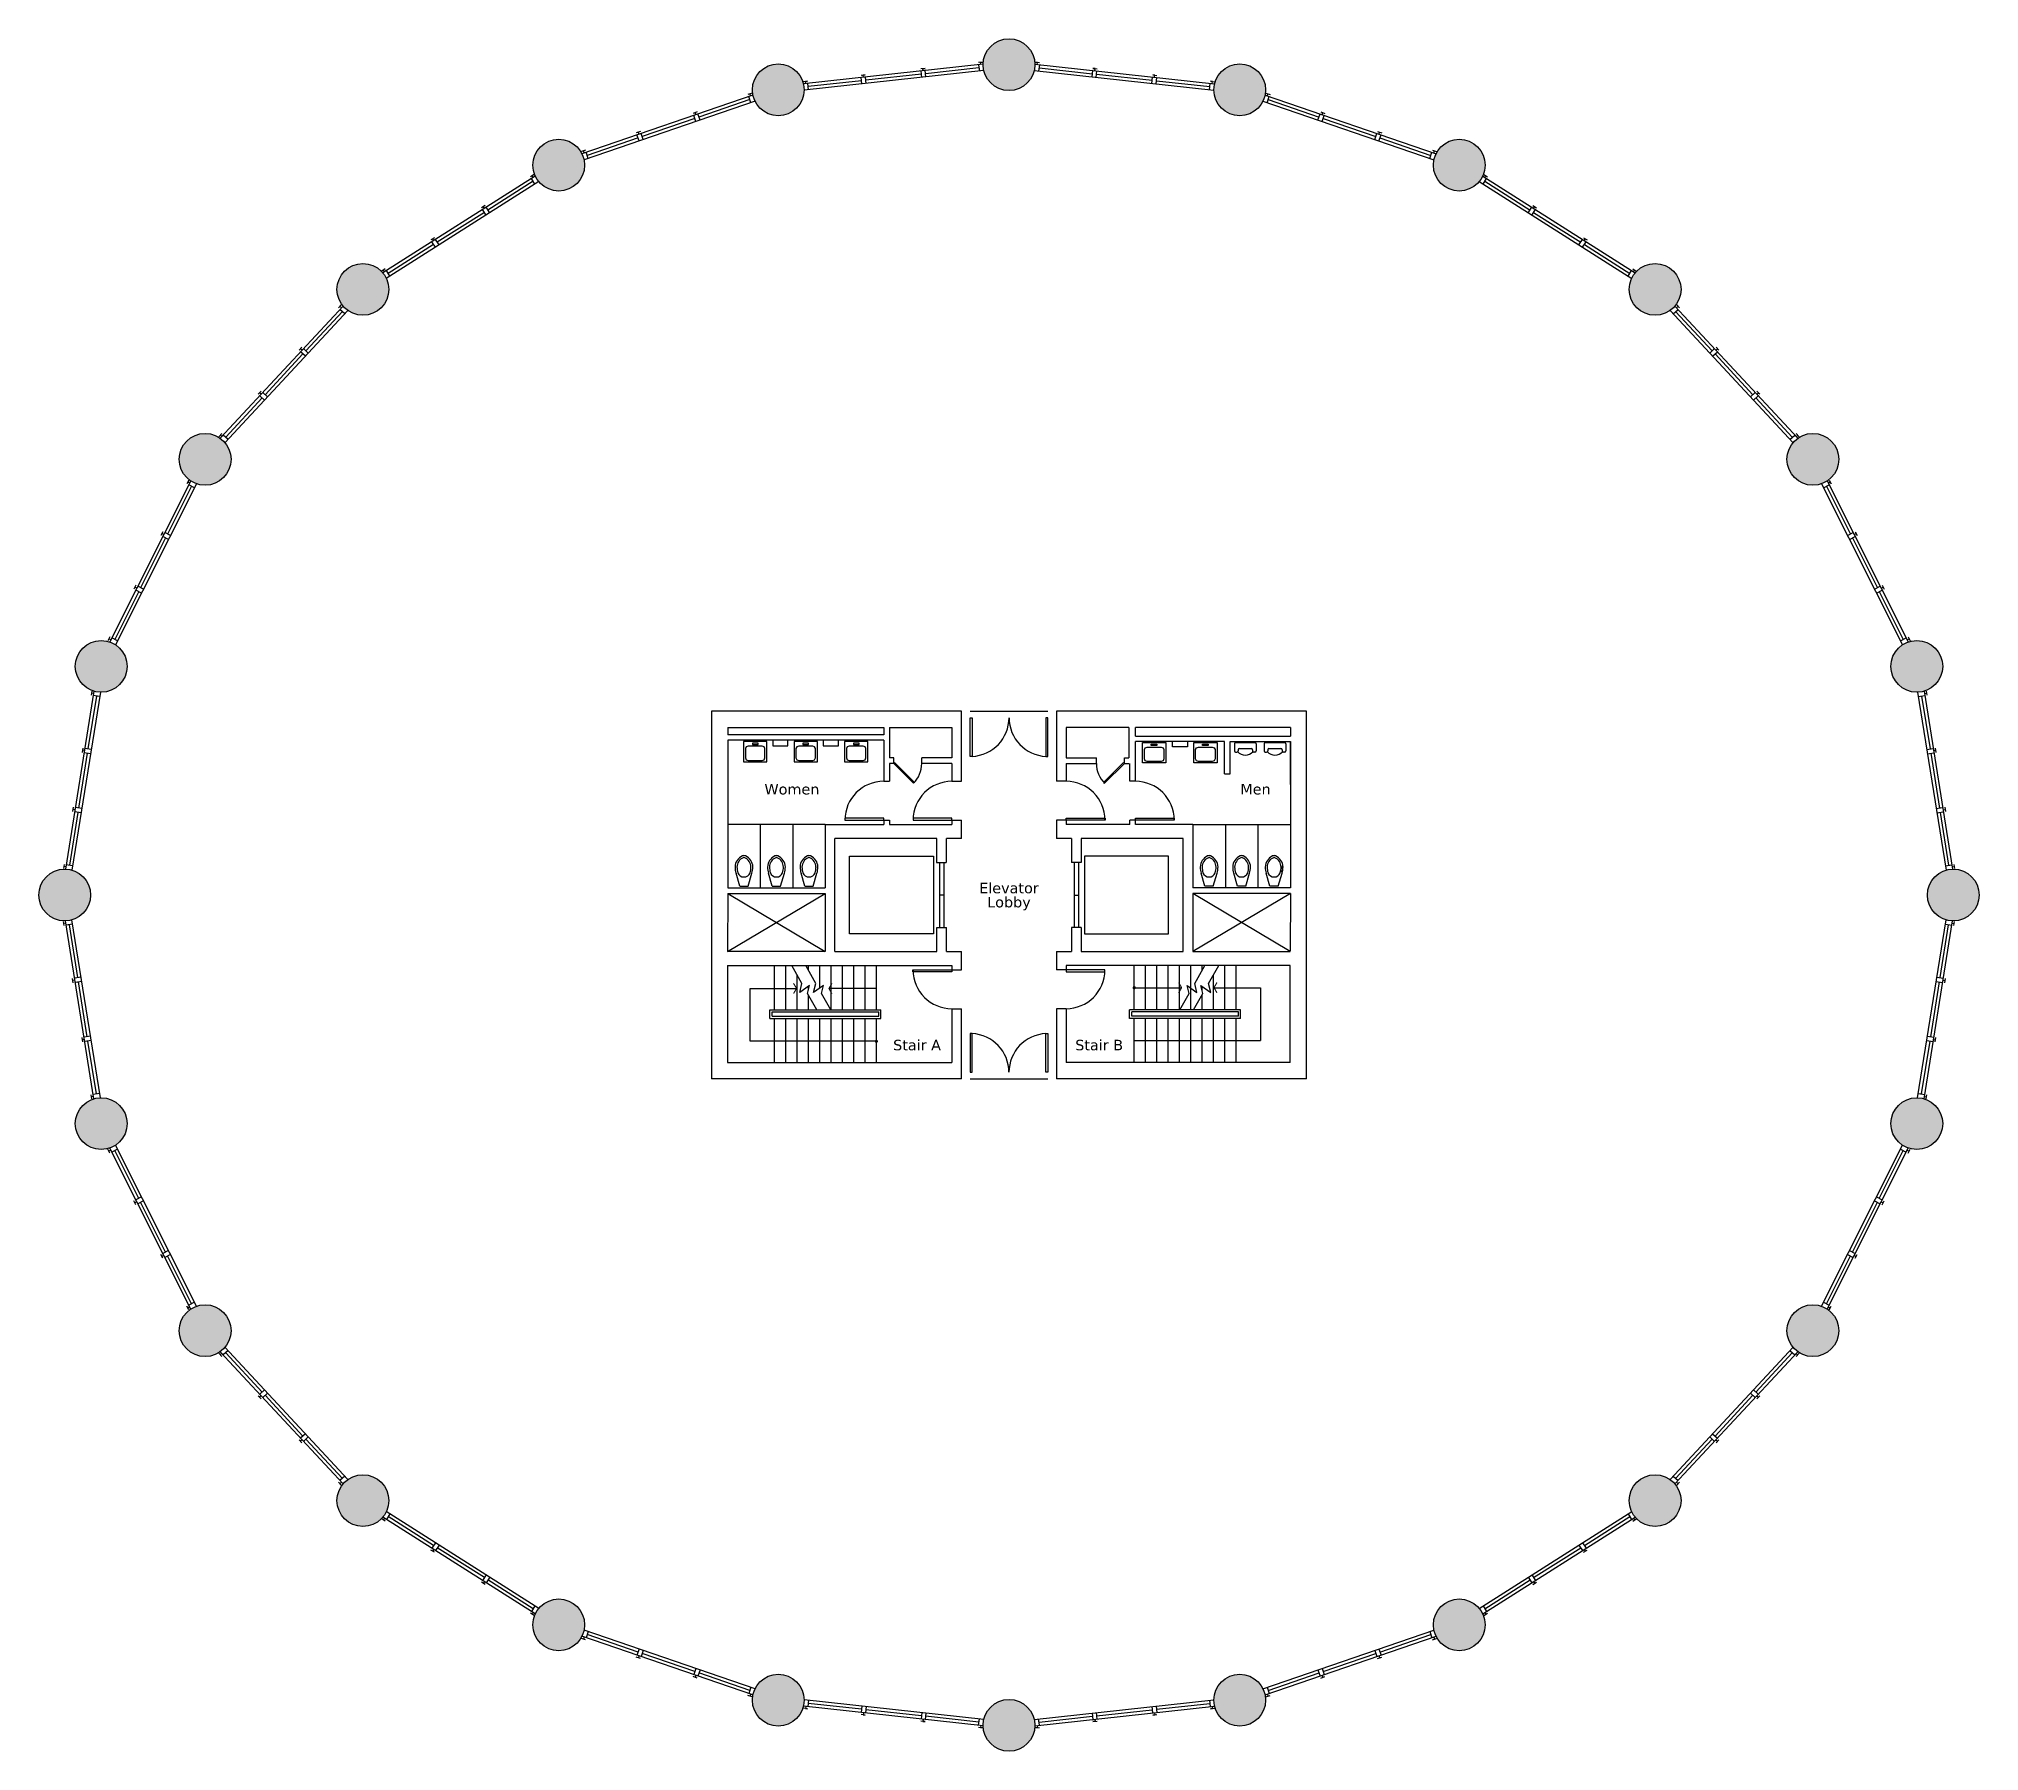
# Model space of a CAD drawing. Header units: centimetres. Extents: x -2286 to 2286, y -2018 to 2018.
import ezdxf
from ezdxf.enums import TextEntityAlignment as Align

# ---------------------------------------------------------------- set-up
doc = ezdxf.new("R2010")
doc.units = ezdxf.units.CM
doc.header["$LTSCALE"] = 48
doc.header["$MEASUREMENT"] = 0
for name, color, linetype in [('A-door', 3, 'CONTINUOUS'), ('A-door-elev', 44, 'CONTINUOUS'), ('A-flor-shft', 5, 'CONTINUOUS'), ('A-flor-strs', 12, 'CONTINUOUS'), ('A-note', 7, 'CONTINUOUS'), ('A-plbg-fixt', 3, 'CONTINUOUS'), ('A-wall-core', 7, 'CONTINUOUS'), ('A-wall-head', 8, 'CONTINUOUS'), ('A-wall-shel', 9, 'CONTINUOUS'), ('Elevator', 6, 'CONTINUOUS')]:
    doc.layers.add(name, color=color, linetype=linetype)
doc.layers.add('A-shel-fill', color=7, linetype='CONTINUOUS', true_color=0x949494)
doc.styles.add('Title', font='verdana.ttf')

msp = doc.modelspace()

# ---------------------------------------------------------------- hatches: boundary and pattern name
at = {"layer": 'A-shel-fill'}
h = msp.add_hatch(color=256, dxfattribs=at)
h.dxf.hatch_style = 1
h.paths.add_polyline_path([(61, 1957.1, 1), (-61, 1957.1, 1)])
h = msp.add_hatch(color=256, dxfattribs=at)
h.dxf.hatch_style = 1
h.paths.add_polyline_path([(604.7, 1897.8, 1), (482.7, 1897.8, 1)])
h.paths.add_polyline_path([(1121.9, 1720.3, 1), (1000, 1720.3, 1)])
h.paths.add_polyline_path([(1461.4, 1427.3, 1), (1583.4, 1427.3, 1)])
h.paths.add_polyline_path([(1833.2, 1026.9, 1), (1955.1, 1026.9, 1)])
h.paths.add_polyline_path([(2200, 538.9, 1), (2078.1, 538.9, 1)])
h.paths.add_polyline_path([(2164.1, 0, 1), (2286, 0, 1)])
h.paths.add_polyline_path([(2200, -538.9, 1), (2078.1, -538.9, 1)])
h.paths.add_polyline_path([(1955.1, -1026.9, 1), (1833.2, -1026.9, 1)])
h.paths.add_polyline_path([(1583.4, -1427.3, 1), (1461.4, -1427.3, 1)])
h.paths.add_polyline_path([(1121.9, -1720.3, 1), (1000, -1720.3, 1)])
h.paths.add_polyline_path([(604.7, -1897.8, 1), (482.7, -1897.8, 1)])
h.paths.add_polyline_path([(-482.7, -1897.8, 1), (-604.7, -1897.8, 1)])
h.paths.add_polyline_path([(-1000, -1720.3, 1), (-1121.9, -1720.3, 1)])
h.paths.add_polyline_path([(-1461.4, -1427.3, 1), (-1583.4, -1427.3, 1)])
h.paths.add_polyline_path([(-1833.2, -1026.9, 1), (-1955.1, -1026.9, 1)])
h.paths.add_polyline_path([(-2200, -538.9, 1), (-2078.1, -538.9, 1)])
h.paths.add_polyline_path([(-2164.1, 0, 1), (-2286, 0, 1)])
h.paths.add_polyline_path([(-2078.1, 538.9, 1), (-2200, 538.9, 1)])
h.paths.add_polyline_path([(-1833.2, 1026.9, 1), (-1955.1, 1026.9, 1)])
h.paths.add_polyline_path([(-1583.4, 1427.3, 1), (-1461.4, 1427.3, 1)])
h.paths.add_polyline_path([(-1121.9, 1720.3, 1), (-1000, 1720.3, 1)])
h.paths.add_polyline_path([(-604.7, 1897.8, 1), (-482.7, 1897.8, 1)])
h = msp.add_hatch(color=256, dxfattribs=at)
h.dxf.hatch_style = 1
h.paths.add_polyline_path([(61, -1957.1, 1), (-61, -1957.1, 1)])

# ---------------------------------------------------------------- linework, layer by layer
at = {"layer": 'A-door'}
for points in [[(-91.3, 417.9), (-86.9, 417.9), (-86.9, 326.5), (-91.3, 326.5)], [(91.6, 417.9), (87.1, 417.9), (87.1, 326.5), (91.6, 326.5)], [(-91.6, -417.9), (-87.1, -417.9), (-87.1, -326.5), (-91.6, -326.5)], [(91.3, -417.9), (86.9, -417.9), (86.9, -326.5), (91.3, -326.5)]]:
    msp.add_lwpolyline(points, close=True, dxfattribs=at)
for points in [[(-225, 263.3), (-271.7, 309.9), (-269.4, 312.2), (-222.7, 265.5), (-225, 263.3)], [(225.2, 263.3), (271.9, 309.9), (269.6, 312.2), (222.9, 265.5), (225.2, 263.3)], [(-386.6, 176.6), (-295.2, 176.6), (-295.2, 181), (-386.6, 181), (-386.6, 176.6)], [(-225.9, 176.6), (-134.5, 176.6), (-134.5, 181), (-225.9, 181), (-225.9, 176.6)], [(226.2, 176.6), (134.7, 176.6), (134.7, 181), (226.2, 181), (226.2, 176.6)], [(389.4, 176.6), (297.9, 176.6), (297.9, 181), (389.4, 181), (389.4, 176.6)], [(-226.2, -176.6), (-134.7, -176.6), (-134.7, -181), (-226.2, -181), (-226.2, -176.6)], [(225.9, -176.6), (134.5, -176.6), (134.5, -181), (225.9, -181), (225.9, -176.6)]]:
    msp.add_lwpolyline(points, dxfattribs=at)
for centre, radius, start, end in [((-91.3, 417.9), 91.4, 272.783, 0), ((91.6, 417.9), 91.4, 180, 267.217), ((-271.7, 309.9), 66, 315, 0), ((271.9, 309.9), 66, 180, 225), ((-295.2, 176.6), 91.4, 90, 180), ((-134.5, 176.6), 91.4, 90, 180), ((134.7, 176.6), 91.4, 0, 90), ((297.9, 176.6), 91.4, 0, 90), ((-134.7, -176.6), 91.4, 180, 270), ((134.5, -176.6), 91.4, 270, 0), ((-91.6, -417.9), 91.4, 0, 87.217), ((91.3, -417.9), 91.4, 92.783, 180)]:
    msp.add_arc(centre, radius, start, end, dxfattribs=at)
at = {"layer": 'A-door-elev'}
for p, q in [((-163.9, 76.3), (-163.9, -76.3)), ((-153.8, 76.3), (-153.8, -76.3)), ((153.6, 76.3), (153.6, -76.3)), ((163.7, 76.3), (163.7, -76.3)), ((-153.8, 0), (-163.9, 0)), ((153.6, 0), (163.7, 0))]:
    msp.add_line(p, q, dxfattribs=at)
at = {"layer": 'A-flor-shft'}
for p, q in [((-663.1, -133.4), (-433, 3.2)), ((-662.8, 3.2), (-433.2, -133.4)), ((663.1, 3.2), (433, -133.4)), ((662.8, -133.4), (433.2, 3.2))]:
    msp.add_line(p, q, dxfattribs=at)
at = {"layer": 'A-flor-strs'}
for p, q in [((-552.6, -270.6), (-552.6, -166.4)), ((-525.9, -270.6), (-525.9, -166.4)), ((-472.6, -177.9), (-472.6, -166.4)), ((-445.9, -219.4), (-445.9, -166.4)), ((-419.2, -270.6), (-419.2, -166.4)), ((-392.5, -270.6), (-392.5, -166.4)), ((-365.9, -270.6), (-365.9, -166.4)), ((-339.2, -270.6), (-339.2, -166.4)), ((-312.5, -270.6), (-312.5, -166.4)), ((295, -270.6), (295, -166.4)), ((321.7, -270.6), (321.7, -166.4)), ((348.3, -270.6), (348.3, -166.4)), ((375, -270.6), (375, -166.4)), ((401.7, -270.6), (401.7, -166.4)), ((428.3, -270.6), (428.3, -166.4)), ((508.3, -270.6), (508.3, -166.4)), ((535, -270.6), (535, -166.4)), ((-609.9, -344.9), (-609.9, -220.2)), ((-609.9, -220.2), (-500.6, -220.2)), ((-499.2, -270.6), (-499.2, -188.3)), ((-472.6, -224.5), (-472.6, -215.2)), ((-312.5, -220.4), (-424.3, -220.4)), ((455, -224.5), (455, -215.2)), ((481.7, -270.6), (481.7, -188.3)), ((-563.2, -290.9), (-563.2, -270.6)), ((-563.2, -270.6), (-301.6, -270.6)), ((-472.6, -270.6), (-472.6, -235.5)), ((-301.6, -290.9), (-301.6, -270.6)), ((545.7, -270.6), (284.1, -270.6)), ((284.1, -290.9), (284.1, -270.6)), ((455, -270.6), (455, -235.5)), ((545.7, -290.9), (545.7, -270.6)), ((-563.2, -290.9), (-301.6, -290.9)), ((-558.2, -275.7), (-306.7, -275.7)), ((-558.2, -285.8), (-558.2, -275.7)), ((-558.2, -285.8), (-306.7, -285.8)), ((-552.6, -395), (-552.6, -290.9)), ((-525.9, -395), (-525.9, -290.9)), ((-499.2, -395), (-499.2, -290.9)), ((-472.6, -395), (-472.6, -290.9)), ((-445.9, -395), (-445.9, -290.9)), ((-419.2, -395), (-419.2, -290.9)), ((-392.5, -395), (-392.5, -290.9)), ((-365.9, -395), (-365.9, -290.9)), ((-339.2, -395), (-339.2, -290.9)), ((-312.5, -395), (-312.5, -290.9)), ((-306.7, -285.8), (-306.7, -275.7)), ((545.7, -290.9), (284.1, -290.9)), ((540.6, -275.7), (289.2, -275.7)), ((289.2, -285.8), (289.2, -275.7)), ((540.6, -285.8), (289.2, -285.8)), ((295, -343), (295, -290.9)), ((321.7, -395), (321.7, -290.9)), ((348.3, -395), (348.3, -290.9)), ((375, -395), (375, -290.9)), ((401.7, -395), (401.7, -290.9)), ((428.3, -395), (428.3, -290.9)), ((455, -395), (455, -290.9)), ((481.7, -395), (481.7, -290.9)), ((508.3, -395), (508.3, -290.9)), ((535, -395), (535, -290.9)), ((540.6, -285.8), (540.6, -275.7)), ((-309.8, -344.9), (-609.9, -344.9)), ((295, -343), (592.4, -343)), ((295, -395), (295, -343))]:
    msp.add_line(p, q, dxfattribs=at)
for points in [[(-452.7, -270.6), (-474.4, -232.1), (-469.8, -213.3), (-493, -229.6), (-487.8, -208.6), (-511.6, -166.4)], [(-420.1, -270.6), (-441.8, -232.1), (-437.2, -213.3), (-460.4, -229.6), (-455.2, -208.6), (-479, -166.4)], [(402.6, -270.6), (424.3, -232.1), (419.6, -213.3), (442.8, -229.6), (437.6, -208.6), (461.5, -166.4)], [(435.1, -270.6), (456.9, -232.1), (452.2, -213.3), (475.4, -229.6), (470.2, -208.6), (494.1, -166.4)]]:
    msp.add_lwpolyline(points, dxfattribs=at)
at = {"layer": 'A-flor-strs', "const_width": 2.54, "flags": 128}
for points in [[(-500.6, -220.2), (-507.7, -208)], [(-500.6, -220.2), (-507.7, -232.5)], [(-424.3, -220.4), (-417.3, -208.2)], [(-424.3, -220.4), (-417.3, -232.7)], [(406.8, -218.5), (399.7, -206.3)], [(406.8, -218.5), (399.7, -230.8)], [(483.1, -218.3), (490.1, -206.1)], [(483.1, -218.3), (490.1, -230.6)]]:
    msp.add_lwpolyline(points, dxfattribs=at)
at = {"layer": 'A-flor-strs', "const_width": 3.81, "flags": 128}
for points in [[(293.1, -218.5, 1), (296.9, -218.5, 1)], [(-310.6, -344.9, -1), (-314.4, -344.9, -1)]]:
    msp.add_lwpolyline(points, format="xyb", close=True, dxfattribs=at)
at = {"layer": 'A-flor-strs', "flags": 128}
for points in [[(295, -218.5), (406.8, -218.5)], [(483.2, -218.5), (592.4, -218.5), (592.4, -343)]]:
    msp.add_lwpolyline(points, dxfattribs=at)
at = {"layer": 'A-plbg-fixt'}
for p, q in [((-625.5, 361.9), (-625.5, 313.8)), ((-570.6, 361.9), (-625.5, 361.9)), ((-621, 345.2), (-621, 323)), ((-581.7, 351), (-614.4, 351)), ((-604.7, 358.2), (-604.7, 354.9)), ((-591.3, 358.2), (-604.7, 358.2)), ((-604.7, 354.9), (-591.3, 354.9)), ((-591.3, 354.9), (-591.3, 358.2)), ((-575.1, 323), (-575.1, 345.2)), ((-570.6, 313.8), (-570.6, 361.9)), ((-506.4, 361.9), (-506.4, 313.8)), ((-451.6, 361.9), (-506.4, 361.9)), ((-501.9, 345.2), (-501.9, 323)), ((-462.6, 351), (-495.4, 351)), ((-485.7, 358.2), (-485.7, 354.9)), ((-472.3, 358.2), (-485.7, 358.2)), ((-485.7, 354.9), (-472.3, 354.9)), ((-472.3, 354.9), (-472.3, 358.2)), ((-456, 323), (-456, 345.2)), ((-451.6, 313.8), (-451.6, 361.9)), ((-387.4, 361.9), (-387.4, 313.8)), ((-332.5, 361.9), (-387.4, 361.9)), ((-382.9, 345.2), (-382.9, 323)), ((-343.6, 351), (-376.3, 351)), ((-366.7, 358.2), (-366.7, 354.9)), ((-353.2, 358.2), (-366.7, 358.2)), ((-366.7, 354.9), (-353.2, 354.9)), ((-353.2, 354.9), (-353.2, 358.2)), ((-337, 323), (-337, 345.2)), ((-332.5, 313.8), (-332.5, 361.9)), ((314.5, 311.5), (314.5, 359.5)), ((314.5, 359.5), (369.3, 359.5)), ((318.9, 320.6), (318.9, 342.8)), ((325.5, 348.6), (358.3, 348.6)), ((335.2, 352.5), (335.2, 355.9)), ((335.2, 355.9), (348.6, 355.9)), ((348.6, 352.5), (335.2, 352.5)), ((348.6, 355.9), (348.6, 352.5)), ((364.8, 342.8), (364.8, 320.6)), ((369.3, 359.5), (369.3, 311.5)), ((435.2, 311.5), (435.2, 359.5)), ((435.2, 359.5), (490.1, 359.5)), ((439.7, 320.6), (439.7, 342.8)), ((446.3, 348.6), (479, 348.6)), ((455.9, 355.9), (469.4, 355.9)), ((455.9, 352.5), (455.9, 355.9)), ((469.4, 352.5), (455.9, 352.5)), ((469.4, 355.9), (469.4, 352.5)), ((485.6, 342.8), (485.6, 320.6)), ((490.1, 359.5), (490.1, 311.5)), ((531.2, 356.6), (531.2, 339.6)), ((534, 359.5), (579.5, 359.5)), ((534, 336.8), (536.9, 336.8)), ((539.7, 342.4), (539.7, 339.6)), ((542.5, 345.3), (570.9, 345.3)), ((573.8, 342.4), (573.8, 339.6)), ((579.5, 336.8), (576.6, 336.8)), ((582.3, 356.6), (582.3, 339.6)), ((601.1, 356.6), (601.1, 339.6)), ((603.9, 359.5), (649.4, 359.5)), ((603.9, 336.8), (606.8, 336.8)), ((609.6, 342.4), (609.6, 339.6)), ((612.5, 345.3), (640.8, 345.3)), ((643.7, 342.4), (643.7, 339.6)), ((649.4, 336.8), (646.5, 336.8)), ((652.2, 356.6), (652.2, 339.6)), ((-625.5, 313.8), (-570.6, 313.8)), ((-614.4, 317.2), (-581.7, 317.2)), ((-506.4, 313.8), (-451.6, 313.8)), ((-495.4, 317.2), (-462.6, 317.2)), ((-387.4, 313.8), (-332.5, 313.8)), ((-376.3, 317.2), (-343.6, 317.2)), ((369.3, 311.5), (314.5, 311.5)), ((358.3, 314.8), (325.5, 314.8)), ((490.1, 311.5), (435.2, 311.5)), ((479, 314.8), (446.3, 314.8)), ((-433, 166.4), (-662.8, 166.4)), ((-586.2, 166.4), (-586.2, 16.6)), ((-509.6, 166.4), (-509.6, 16.6)), ((433.2, 166.4), (663.1, 166.4)), ((509.8, 166.4), (509.8, 16.6)), ((586.4, 166.4), (586.4, 16.6)), ((-634.3, 20.8), (-643.2, 51.1)), ((-614.7, 20.8), (-605.8, 51.1)), ((-557.7, 20.8), (-566.6, 51.1)), ((-538.1, 20.8), (-529.2, 51.1)), ((-481.1, 20.8), (-490, 51.1)), ((-461.5, 20.8), (-452.5, 51.1)), ((461.7, 20.8), (452.8, 51.1)), ((481.3, 20.8), (490.2, 51.1)), ((538.3, 20.8), (529.4, 51.1)), ((557.9, 20.8), (566.8, 51.1)), ((614.9, 20.8), (606, 51.1)), ((634.5, 20.8), (643.5, 51.1)), ((-634.3, 20.8), (-614.7, 20.8)), ((-557.7, 20.8), (-538.1, 20.8)), ((-481.1, 20.8), (-461.5, 20.8)), ((481.3, 20.8), (461.7, 20.8)), ((557.9, 20.8), (538.3, 20.8)), ((634.5, 20.8), (614.9, 20.8))]:
    msp.add_line(p, q, dxfattribs=at)
for points in [[(-614.4, 351), (-619, 349.3), (-621, 345.2)], [(-621, 323), (-619, 318.9), (-614.4, 317.2)], [(-575.1, 345.2), (-577, 349.3), (-581.7, 351)], [(-581.7, 317.2), (-577, 318.9), (-575.1, 323)], [(-556.5, 364.4), (-556.5, 351.7), (-521, 351.7), (-521, 364.4)], [(-495.4, 351), (-500, 349.3), (-501.9, 345.2)], [(-501.9, 323), (-500, 318.9), (-495.4, 317.2)], [(-456, 345.2), (-458, 349.3), (-462.6, 351)], [(-462.6, 317.2), (-458, 318.9), (-456, 323)], [(-437.5, 364.4), (-437.5, 351.7), (-401.9, 351.7), (-401.9, 364.4)], [(-376.3, 351), (-381, 349.3), (-382.9, 345.2)], [(-382.9, 323), (-381, 318.9), (-376.3, 317.2)], [(-337, 345.2), (-338.9, 349.3), (-343.6, 351)], [(-343.6, 317.2), (-338.9, 318.9), (-337, 323)], [(318.9, 342.8), (320.9, 346.9), (325.5, 348.6)], [(325.5, 314.8), (320.9, 316.5), (318.9, 320.6)], [(358.3, 348.6), (362.9, 346.9), (364.8, 342.8)], [(364.8, 320.6), (362.9, 316.5), (358.3, 314.8)], [(420.5, 362), (420.5, 349.3), (384.9, 349.3), (384.9, 362)], [(439.7, 342.8), (441.6, 346.9), (446.3, 348.6)], [(446.3, 314.8), (441.6, 316.5), (439.7, 320.6)], [(479, 348.6), (483.7, 346.9), (485.6, 342.8)], [(485.6, 320.6), (483.7, 316.5), (479, 314.8)]]:
    msp.add_lwpolyline(points, dxfattribs=at)
for centre, radius, start, end in [((534, 356.6), 2.84, 90, 180), ((534, 339.6), 2.84, 180, 270), ((536.9, 339.6), 2.84, 270, 0), ((556.7, 353.2), 23.7, 221.0916, 318.9084), ((542.5, 342.4), 2.84, 90, 180), ((570.9, 342.4), 2.84, 0, 90), ((576.6, 339.6), 2.84, 180, 270), ((579.5, 356.6), 2.84, 0, 90), ((579.5, 339.6), 2.84, 270, 0), ((603.9, 356.6), 2.84, 90, 180), ((603.9, 339.6), 2.84, 180, 270), ((606.8, 339.6), 2.84, 270, 0), ((626.6, 353.2), 23.7, 221.0916, 318.9084), ((612.5, 342.4), 2.84, 90, 180), ((640.8, 342.4), 2.84, 0, 90), ((646.5, 339.6), 2.84, 180, 270), ((649.4, 356.6), 2.84, 0, 90), ((649.4, 339.6), 2.84, 270, 0), ((-616.5, 65.4), 29, 113.5877, 178.8418), ((-624.5, 83.8), 9, 66.4123, 113.5877), ((-632.5, 65.4), 29, 1.1582, 66.4123), ((-539.9, 65.4), 29, 113.5877, 178.8418), ((-547.9, 83.8), 9, 66.4123, 113.5877), ((-555.9, 65.4), 29, 1.1582, 66.4123), ((-463.3, 65.4), 29, 113.5877, 178.8418), ((-471.3, 83.8), 9, 66.4123, 113.5877), ((-479.3, 65.4), 29, 1.1582, 66.4123), ((479.5, 65.4), 29, 113.5877, 178.8418), ((471.5, 83.8), 9, 66.4123, 113.5877), ((463.5, 65.4), 29, 1.1582, 66.4123), ((556.1, 65.4), 29, 113.5877, 178.8418), ((548.1, 83.8), 9, 66.4123, 113.5877), ((540.1, 65.4), 29, 1.1582, 66.4123), ((632.8, 65.4), 29, 113.5877, 178.8418), ((624.7, 83.8), 9, 66.4123, 113.5877), ((616.7, 65.4), 29, 1.1582, 66.4123), ((-589.1, 67), 56.4, 180.9933, 196.391), ((-616.5, 65.4), 24.5, 113.5877, 178.8418), ((-589.1, 67), 51.9, 180.9933, 196.391), ((-624.5, 58), 15.5, 201.261, 338.739), ((-624.5, 83.8), 4.5, 66.4123, 113.5877), ((-632.5, 65.4), 24.5, 1.1582, 66.4123), ((-659.9, 67), 51.9, 343.609, 359.0067), ((-659.9, 67), 56.4, 343.609, 359.0067), ((-512.5, 67), 56.4, 180.9933, 196.391), ((-539.9, 65.4), 24.5, 113.5877, 178.8418), ((-512.5, 67), 51.9, 180.9933, 196.391), ((-547.9, 58), 15.5, 201.261, 338.739), ((-547.9, 83.8), 4.5, 66.4123, 113.5877), ((-555.9, 65.4), 24.5, 1.1582, 66.4123), ((-583.3, 67), 51.9, 343.609, 359.0067), ((-583.3, 67), 56.4, 343.609, 359.0067), ((-435.9, 67), 56.4, 180.9933, 196.391), ((-463.3, 65.4), 24.5, 113.5877, 178.8418), ((-435.9, 67), 51.9, 180.9933, 196.391), ((-471.3, 58), 15.5, 201.261, 338.739), ((-471.3, 83.8), 4.5, 66.4123, 113.5877), ((-479.3, 65.4), 24.5, 1.1582, 66.4123), ((-506.6, 67), 51.9, 343.609, 359.0067), ((-506.6, 67), 56.4, 343.609, 359.0067), ((506.9, 67), 56.4, 180.9933, 196.391), ((479.5, 65.4), 24.5, 113.5877, 178.8418), ((506.9, 67), 51.9, 180.9933, 196.391), ((471.5, 58), 15.5, 201.261, 338.739), ((471.5, 83.8), 4.5, 66.4123, 113.5877), ((463.5, 65.4), 24.5, 1.1582, 66.4123), ((436.1, 67), 51.9, 343.609, 359.0067), ((436.1, 67), 56.4, 343.609, 359.0067), ((583.5, 67), 56.4, 180.9933, 196.391), ((556.1, 65.4), 24.5, 113.5877, 178.8418), ((583.5, 67), 51.9, 180.9933, 196.391), ((548.1, 58), 15.5, 201.261, 338.739), ((548.1, 83.8), 4.5, 66.4123, 113.5877), ((540.1, 65.4), 24.5, 1.1582, 66.4123), ((512.7, 67), 51.9, 343.609, 359.0067), ((512.7, 67), 56.4, 343.609, 359.0067), ((660.1, 67), 56.4, 180.9933, 196.391), ((632.8, 65.4), 24.5, 113.5877, 178.8418), ((660.1, 67), 51.9, 180.9933, 196.391), ((624.7, 58), 15.5, 201.261, 338.739), ((624.7, 83.8), 4.5, 66.4123, 113.5877), ((616.7, 65.4), 24.5, 1.1582, 66.4123), ((589.4, 67), 51.9, 343.609, 359.0067), ((588.3, 69.8), 56.4, 343.609, 359.0067), ((589.4, 67), 56.4, 343.609, 359.0067)]:
    msp.add_arc(centre, radius, start, end, dxfattribs=at)
at = {"layer": 'A-wall-core'}
for p, q in [((-700.9, 433.1), (-701.2, -433.1)), ((-111.6, 433.1), (-700.9, 433.1)), ((-111.6, 268), (-111.6, 433.1)), ((701.2, 433.1), (111.9, 433.1)), ((111.9, 433.1), (111.9, 268)), ((700.9, -433.1), (701.2, 433.1)), ((-662.8, 395), (-295.2, 395)), ((-662.8, 395), (-662.8, 377.3)), ((-295.2, 377.3), (-662.8, 377.3)), ((-295.2, 395), (-295.2, 377.3)), ((-281.8, 395), (-281.8, 323.3)), ((-281.8, 395), (-134.5, 395)), ((-134.5, 395), (-134.5, 323.3)), ((282.1, 395), (134.7, 395)), ((134.7, 395), (134.7, 323.3)), ((282.1, 395), (282.1, 323.3)), ((663.1, 395), (297.9, 395)), ((297.9, 374.7), (297.9, 395)), ((297.9, 374.7), (663.1, 374.7)), ((663.1, 395), (663.1, 374.7)), ((663.1, 385.8), (663.1, 374.7)), ((-662.8, 364.6), (-662.8, 16.6)), ((-295.2, 364.6), (-662.8, 364.6)), ((-295.2, 364.6), (-295.2, 268)), ((-271.7, 323.3), (-281.8, 323.3)), ((-271.7, 309.9), (-271.7, 323.3)), ((-134.5, 323.3), (-205.6, 323.3)), ((-205.6, 309.9), (-205.6, 323.3)), ((134.7, 323.3), (205.9, 323.3)), ((205.9, 309.9), (205.9, 323.3)), ((271.9, 309.9), (271.9, 323.3)), ((271.9, 323.3), (282.1, 323.3)), ((297.9, 268), (297.9, 362)), ((507.5, 362), (297.9, 362)), ((507.5, 285.8), (507.5, 362)), ((520.8, 362), (663.1, 362)), ((520.8, 285.8), (520.8, 362)), ((663.1, 362), (663.1, 16.6)), ((663.1, 260.4), (663.1, 362)), ((-271.7, 309.9), (-281.8, 309.9)), ((-281.8, 309.9), (-281.8, 268)), ((-134.5, 309.9), (-205.6, 309.9)), ((-134.5, 309.9), (-134.5, 268)), ((134.7, 309.9), (134.7, 268)), ((134.7, 309.9), (205.9, 309.9)), ((271.9, 309.9), (282.1, 309.9)), ((284.6, 268), (284.6, 309.9)), ((507.5, 285.8), (520.8, 285.8)), ((-295.2, 268), (-281.8, 268)), ((-134.5, 268), (-111.6, 268)), ((134.7, 268), (111.9, 268)), ((297.9, 268), (284.6, 268)), ((-433, 166.4), (-433, 16.6)), ((-433, 166.4), (-295.2, 166.4)), ((-295.2, 176.6), (-281.8, 176.6)), ((-295.2, 176.6), (-295.2, 166.4)), ((-281.8, 176.6), (-281.8, 166.4)), ((-281.8, 166.4), (-134.5, 166.4)), ((-134.5, 176.6), (-111.9, 176.6)), ((-134.5, 176.6), (-134.5, 166.4)), ((-111.9, 133.4), (-111.9, 176.6)), ((111.6, 176.6), (111.6, 133.4)), ((134.7, 176.6), (111.6, 176.6)), ((134.7, 176.6), (134.7, 166.4)), ((284.6, 166.4), (134.7, 166.4)), ((297.3, 176.6), (284.6, 176.6)), ((284.6, 166.4), (284.6, 176.6)), ((297.9, 166.4), (297.9, 176.6)), ((433.2, 166.4), (297.9, 166.4)), ((433.2, 166.4), (433.2, 16.6)), ((-410.3, -133.4), (-410.3, 133.4)), ((-170.1, 133.4), (-410.3, 133.4)), ((-170.5, 133.4), (-170.5, 76.3)), ((-147.7, 133.4), (-147.7, 76.3)), ((-111.9, 133.4), (-147.2, 133.4)), ((147.4, 133.4), (111.6, 133.4)), ((147.4, 133.4), (147.4, 76.3)), ((410.1, 133.4), (170.3, 133.4)), ((170.3, 133.4), (170.3, 76.3)), ((410.1, -133.4), (410.1, 133.4)), ((-170.5, 76.3), (-147.7, 76.3)), ((170.3, 76.3), (147.4, 76.3)), ((-662.8, 3.2), (-663.1, -133.4)), ((-662.8, 16.6), (-433, 16.6)), ((-662.8, 3.2), (-433, 3.2)), ((-433, 3.2), (-433.2, -133.4)), ((433.2, 3.2), (433, -133.4)), ((663.1, 16.6), (433.2, 16.6)), ((663.1, 3.2), (433.2, 3.2)), ((663.1, 3.2), (662.8, -132.1)), ((-170.3, -133.4), (-170.3, -76.3)), ((-170.3, -76.3), (-147.4, -76.3)), ((-147.4, -133.4), (-147.4, -76.3)), ((147.2, -76.3), (147.2, -133.4)), ((170.1, -76.3), (147.2, -76.3)), ((170.1, -76.3), (170.1, -133.4)), ((-433.2, -133.4), (-663.1, -133.4)), ((-410.3, -133.4), (-170.3, -133.4)), ((-147.4, -133.4), (-111.9, -133.4)), ((-111.9, -176.6), (-111.9, -133.4)), ((111.6, -133.4), (111.6, -176.6)), ((111.6, -133.4), (147.2, -133.4)), ((170.1, -133.4), (410.1, -133.4)), ((433, -133.4), (662.8, -133.4)), ((-663.1, -166.4), (-663.1, -395)), ((-663.1, -166.4), (-134.7, -166.4)), ((-134.7, -166.4), (-134.7, -176.6)), ((-134.7, -176.6), (-111.9, -176.6)), ((134.5, -176.6), (111.6, -176.6)), ((662.8, -166.4), (134.5, -166.4)), ((134.5, -166.4), (134.5, -176.6)), ((455, -177.9), (455, -166.4)), ((662.8, -395), (662.8, -166.4)), ((-134.7, -268), (-111.9, -268)), ((-134.7, -268), (-134.7, -395)), ((-111.9, -433.1), (-111.9, -268)), ((111.6, -268), (111.6, -433.1)), ((134.5, -268), (111.6, -268)), ((134.5, -268), (134.5, -395)), ((-663.1, -395), (-134.7, -395)), ((662.8, -395), (134.5, -395)), ((-111.9, -433.1), (-700.9, -433.1)), ((700.9, -433.1), (111.6, -433.1))]:
    msp.add_line(p, q, dxfattribs=at)
at = {"layer": 'A-wall-head'}
for p, q in [((-91.3, 433.1), (91.6, 433.1)), ((-91.6, -433.1), (91.3, -433.1))]:
    msp.add_line(p, q, dxfattribs=at)
at = {"layer": 'A-wall-shel'}
for p, q in [((-61, 1958.2), (-484.4, 1911.9)), ((-59.3, 1943), (-482.7, 1896.8)), ((-338.6, 1933), (-348.7, 1931.9)), ((-346.5, 1911.7), (-348.1, 1926.8)), ((-343.6, 1932.4), (-338.6, 1933)), ((-343.1, 1927.4), (-343.6, 1932.4)), ((-336.4, 1912.8), (-338, 1927.9)), ((-206.5, 1934.6), (-337.2, 1920.3)), ((-197.8, 1948.3), (-207.9, 1947.2)), ((-205.7, 1927), (-207.3, 1942.2)), ((-202.8, 1947.8), (-197.8, 1948.3)), ((-202.3, 1942.7), (-202.8, 1947.8)), ((-195.6, 1928.1), (-197.2, 1943.3)), ((-70.7, 1949.4), (-196.4, 1935.7)), ((-62, 1963.2), (-72.1, 1962)), ((-71.5, 1957), (-69.9, 1941.8)), ((-67, 1962.6), (-62, 1963.2)), ((-66.5, 1957.5), (-67, 1962.6)), ((59.3, 1943), (482.7, 1896.8)), ((61, 1958.2), (484.4, 1911.9)), ((67, 1962.6), (62, 1963.2)), ((62, 1963.2), (72.1, 1962)), ((66.5, 1957.5), (67, 1962.6)), ((71.5, 1957), (69.9, 1941.8)), ((70.7, 1949.4), (196.4, 1935.7)), ((195.6, 1928.1), (197.2, 1943.3)), ((202.8, 1947.8), (197.8, 1948.3)), ((197.8, 1948.3), (207.9, 1947.2)), ((202.3, 1942.7), (202.8, 1947.8)), ((205.7, 1927), (207.3, 1942.2)), ((206.5, 1934.6), (337.2, 1920.3)), ((336.4, 1912.8), (338, 1927.9)), ((343.6, 1932.4), (338.6, 1933)), ((338.6, 1933), (348.7, 1931.9)), ((343.1, 1927.4), (343.6, 1932.4)), ((346.5, 1911.7), (348.1, 1926.8)), ((-603.4, 1885.4), (-1006.2, 1747.2)), ((-611, 1874.7), (-730.5, 1833.7)), ((-605.5, 1890), (-615.1, 1886.7)), ((-608.5, 1867.5), (-613.4, 1881.9)), ((-608.6, 1883.6), (-610.3, 1888.4)), ((-474.4, 1918.2), (-484.5, 1917)), ((-479.4, 1917.6), (-474.4, 1918.2)), ((-478.9, 1912.5), (-479.4, 1917.6)), ((-472.2, 1898), (-473.8, 1913.1)), ((-347.3, 1919.2), (-473, 1905.5)), ((347.3, 1919.2), (473, 1905.5)), ((472.2, 1898), (473.8, 1913.1)), ((479.4, 1917.6), (474.4, 1918.2)), ((474.4, 1918.2), (484.5, 1917)), ((478.9, 1912.5), (479.4, 1917.6)), ((603.4, 1885.4), (1006.2, 1747.2)), ((605.5, 1890), (615.1, 1886.7)), ((608.5, 1867.5), (613.4, 1881.9)), ((608.6, 1883.6), (610.3, 1888.4)), ((611, 1874.7), (730.5, 1833.7)), ((-598.4, 1871), (-1001.2, 1732.8)), ((-740.1, 1830.4), (-864.5, 1787.7)), ((-734.6, 1845.7), (-744.3, 1842.4)), ((-737.7, 1823.2), (-742.6, 1837.6)), ((-737.8, 1839.3), (-739.4, 1844.1)), ((-728, 1826.5), (-733, 1840.9)), ((598.4, 1871), (1001.2, 1732.8)), ((728, 1826.5), (733, 1840.9)), ((734.6, 1845.7), (744.3, 1842.4)), ((737.7, 1823.2), (742.6, 1837.6)), ((737.8, 1839.3), (739.4, 1844.1)), ((740.1, 1830.4), (864.5, 1787.7)), ((-874.1, 1784.4), (-993.7, 1743.4)), ((-868.6, 1799.7), (-878.2, 1796.5)), ((-871.6, 1777.2), (-876.6, 1791.6)), ((-871.8, 1793.3), (-873.4, 1798.1)), ((-862, 1780.5), (-867, 1794.9)), ((862, 1780.5), (867, 1794.9)), ((868.6, 1799.7), (878.2, 1796.5)), ((871.6, 1777.2), (876.6, 1791.6)), ((871.8, 1793.3), (873.4, 1798.1)), ((874.1, 1784.4), (993.7, 1743.4)), ((-997.8, 1755.4), (-1007.4, 1752.1)), ((-1000.9, 1749), (-1002.6, 1753.8)), ((-991.2, 1736.2), (-996.1, 1750.6)), ((991.2, 1736.2), (996.1, 1750.6)), ((997.8, 1755.4), (1007.4, 1752.1)), ((1000.9, 1749), (1002.6, 1753.8)), ((-1116.1, 1694.3), (-1475.4, 1466.2)), ((-1119.2, 1698.4), (-1127.8, 1692.9)), ((-1120.8, 1691.4), (-1123.5, 1695.7)), ((1116.1, 1694.3), (1475.4, 1466.2)), ((1119.2, 1698.4), (1127.8, 1692.9)), ((1120.8, 1691.4), (1123.5, 1695.7)), ((-1107.9, 1681.5), (-1467.3, 1453.3)), ((-1121, 1682.2), (-1227.6, 1614.5)), ((-1116.9, 1675.8), (-1125.1, 1688.6)), ((1107.9, 1681.5), (1467.3, 1453.3)), ((1116.9, 1675.8), (1125.1, 1688.6)), ((1121, 1682.2), (1227.6, 1614.5)), ((-1236.2, 1609), (-1347.1, 1538.6)), ((-1234.4, 1625.2), (-1243, 1619.8)), ((-1232.1, 1602.6), (-1240.3, 1615.5)), ((-1236, 1618.2), (-1238.7, 1622.5)), ((-1223.5, 1608.1), (-1231.7, 1620.9)), ((1223.5, 1608.1), (1231.7, 1620.9)), ((1232.1, 1602.6), (1240.3, 1615.5)), ((1234.4, 1625.2), (1243, 1619.8)), ((1236, 1618.2), (1238.7, 1622.5)), ((1236.2, 1609), (1347.1, 1538.6)), ((-1355.7, 1533.2), (-1462.8, 1465.2)), ((-1353.9, 1549.3), (-1362.5, 1543.9)), ((-1351.6, 1526.7), (-1359.8, 1539.6)), ((-1355.5, 1542.3), (-1358.2, 1546.6)), ((-1343, 1532.2), (-1351.2, 1545)), ((1343, 1532.2), (1351.2, 1545)), ((1351.6, 1526.7), (1359.8, 1539.6)), ((1353.9, 1549.3), (1362.5, 1543.9)), ((1355.5, 1542.3), (1358.2, 1546.6)), ((1355.7, 1533.2), (1462.8, 1465.2)), ((-1469.6, 1475.9), (-1478.1, 1470.5)), ((-1471.1, 1468.9), (-1473.9, 1473.2)), ((-1458.7, 1458.7), (-1466.8, 1471.6)), ((1458.7, 1458.7), (1466.8, 1471.6)), ((1469.6, 1475.9), (1478.1, 1470.5)), ((1471.1, 1468.9), (1473.9, 1473.2)), ((-1569.1, 1388.2), (-1858.6, 1076.4)), ((-1558, 1377.8), (-1847.4, 1066.1)), ((-1570.8, 1375.2), (-1656.7, 1282.7)), ((-1573.2, 1391.3), (-1580.1, 1383.8)), ((-1572.9, 1384.1), (-1576.6, 1387.6)), ((-1565.2, 1370), (-1576.4, 1380.4)), ((1558, 1377.8), (1847.4, 1066.1)), ((1565.2, 1370), (1576.4, 1380.4)), ((1569.1, 1388.2), (1858.6, 1076.4)), ((1570.8, 1375.2), (1656.7, 1282.7)), ((1572.9, 1384.1), (1576.6, 1387.6)), ((1573.2, 1391.3), (1580.1, 1383.8)), ((-1666, 1291.3), (-1672.9, 1283.9)), ((-1665.7, 1284.1), (-1669.4, 1287.6)), ((-1658, 1270.1), (-1669.2, 1280.4)), ((-1651.1, 1277.5), (-1662.3, 1287.9)), ((1651.1, 1277.5), (1662.3, 1287.9)), ((1658, 1270.1), (1669.2, 1280.4)), ((1665.7, 1284.1), (1669.4, 1287.6)), ((1666, 1291.3), (1672.9, 1283.9)), ((-1663.6, 1275.2), (-1752.9, 1179)), ((1663.6, 1275.2), (1752.9, 1179)), ((-1759.9, 1171.6), (-1845.7, 1079)), ((-1762.2, 1187.6), (-1769.2, 1180.2)), ((-1762, 1180.5), (-1765.7, 1183.9)), ((-1754.3, 1166.4), (-1765.4, 1176.7)), ((-1747.4, 1173.8), (-1758.5, 1184.2)), ((1747.4, 1173.8), (1758.5, 1184.2)), ((1754.3, 1166.4), (1765.4, 1176.7)), ((1759.9, 1171.6), (1845.7, 1079)), ((1762, 1180.5), (1765.7, 1183.9)), ((1762.2, 1187.6), (1769.2, 1180.2)), ((-1855.1, 1087.7), (-1862, 1080.2)), ((-1854.8, 1080.5), (-1858.5, 1084)), ((-1840.2, 1073.9), (-1851.3, 1084.2)), ((1840.2, 1073.9), (1851.3, 1084.2)), ((1854.8, 1080.5), (1858.5, 1084)), ((1855.1, 1087.7), (1862, 1080.2)), ((-1928.1, 976.3), (-2118.7, 596.4)), ((-1914.5, 969.5), (-2105.1, 589.6)), ((-1926, 963.4), (-1982.6, 850.6)), ((-1932.8, 978.1), (-1937.4, 969.1)), ((-1930.6, 971.3), (-1935.1, 973.6)), ((-1919.2, 959.9), (-1932.8, 966.8)), ((1914.5, 969.5), (2105.1, 589.6)), ((1919.2, 959.9), (1932.8, 966.8)), ((1926, 963.4), (1982.6, 850.6)), ((1928.1, 976.3), (2118.7, 596.4)), ((1930.6, 971.3), (1935.1, 973.6)), ((1932.8, 978.1), (1937.4, 969.1)), ((-1987.2, 841.6), (-2046, 724.3)), ((-1994, 856.3), (-1998.5, 847.3)), ((-1991.7, 849.5), (-1996.2, 851.8)), ((-1980.3, 838.1), (-1994, 845)), ((-1975.8, 847.2), (-1989.4, 854.1)), ((1975.8, 847.2), (1989.4, 854.1)), ((1980.3, 838.1), (1994, 845)), ((1987.2, 841.6), (2046, 724.3)), ((1991.7, 849.5), (1996.2, 851.8)), ((1994, 856.3), (1998.5, 847.3)), ((-2050.6, 715.2), (-2107.1, 602.5)), ((-2057.4, 730), (-2061.9, 720.9)), ((-2055.1, 723.2), (-2059.6, 725.4)), ((-2043.7, 711.8), (-2057.4, 718.6)), ((-2039.2, 720.9), (-2052.8, 727.7)), ((2039.2, 720.9), (2052.8, 727.7)), ((2043.7, 711.8), (2057.4, 718.6)), ((2050.6, 715.2), (2107.1, 602.5)), ((2055.1, 723.2), (2059.6, 725.4)), ((2057.4, 730), (2061.9, 720.9)), ((-2118.5, 608.2), (-2123, 599.1)), ((-2116.2, 601.4), (-2120.8, 603.6)), ((-2100.3, 599.1), (-2113.9, 605.9)), ((2100.3, 599.1), (2113.9, 605.9)), ((2116.2, 601.4), (2120.8, 603.6)), ((2118.5, 608.2), (2123, 599.1)), ((-2156.1, 480.4), (-2223, 60.9)), ((-2141, 478), (-2208, 58.5)), ((-2150.2, 468.7), (-2170.1, 344.2)), ((-2161.2, 480.7), (-2162.8, 470.7)), ((-2157, 474.9), (-2162, 475.7)), ((-2142.7, 467.5), (-2157.8, 469.9)), ((2141, 478), (2208, 58.5)), ((2142.7, 467.5), (2157.8, 469.9)), ((2150.2, 468.7), (2170.1, 344.2)), ((2156.1, 480.4), (2223, 60.9)), ((2157, 474.9), (2162, 475.7)), ((2161.2, 480.7), (2162.8, 470.7)), ((-2171.7, 334.2), (-2192.4, 204.7)), ((-2182.6, 346.2), (-2184.2, 336.2)), ((-2178.4, 340.4), (-2183.4, 341.2)), ((-2164.2, 333), (-2179.2, 335.4)), ((-2162.6, 343), (-2177.6, 345.4)), ((2162.6, 343), (2177.6, 345.4)), ((2164.2, 333), (2179.2, 335.4)), ((2171.7, 334.2), (2192.4, 204.7)), ((2178.4, 340.4), (2183.4, 341.2)), ((2182.6, 346.2), (2184.2, 336.2)), ((-2194, 194.7), (-2213.8, 70.2)), ((-2204.9, 206.7), (-2206.5, 196.7)), ((-2200.7, 200.9), (-2205.7, 201.7)), ((-2186.4, 193.5), (-2201.5, 195.9)), ((-2184.8, 203.5), (-2199.9, 205.9)), ((2184.8, 203.5), (2199.9, 205.9)), ((2186.4, 193.5), (2201.5, 195.9)), ((2194, 194.7), (2213.8, 70.2)), ((2200.7, 200.9), (2205.7, 201.7)), ((2204.9, 206.7), (2206.5, 196.7)), ((-2226.4, 72.2), (-2228, 62.2)), ((-2222.2, 66.4), (-2227.2, 67.2)), ((-2206.3, 69), (-2221.4, 71.4)), ((2206.3, 69), (2221.4, 71.4)), ((2222.2, 66.4), (2227.2, 67.2)), ((2226.4, 72.2), (2228, 62.2)), ((-2226.4, -72.2), (-2228, -62.2)), ((-2222.2, -66.4), (-2227.2, -67.2)), ((-2156.1, -480.4), (-2223, -60.9)), ((-2206.3, -69), (-2221.4, -71.4)), ((-2194, -194.7), (-2213.8, -70.2)), ((-2141, -478), (-2208, -58.5)), ((2141, -478), (2208, -58.5)), ((2156.1, -480.4), (2223, -60.9)), ((2194, -194.7), (2213.8, -70.2)), ((2206.3, -69), (2221.4, -71.4)), ((2222.2, -66.4), (2227.2, -67.2)), ((2226.4, -72.2), (2228, -62.2)), ((-2204.9, -206.7), (-2206.5, -196.7)), ((-2200.7, -200.9), (-2205.7, -201.7)), ((-2186.4, -193.5), (-2201.5, -195.9)), ((-2184.8, -203.5), (-2199.9, -205.9)), ((-2171.7, -334.2), (-2192.4, -204.7)), ((2171.7, -334.2), (2192.4, -204.7)), ((2184.8, -203.5), (2199.9, -205.9)), ((2186.4, -193.5), (2201.5, -195.9)), ((2200.7, -200.9), (2205.7, -201.7)), ((2204.9, -206.7), (2206.5, -196.7)), ((-2182.6, -346.2), (-2184.2, -336.2)), ((-2178.4, -340.4), (-2183.4, -341.2)), ((-2164.2, -333), (-2179.2, -335.4)), ((-2162.6, -343), (-2177.6, -345.4)), ((-2150.2, -468.7), (-2170.1, -344.2)), ((2150.2, -468.7), (2170.1, -344.2)), ((2162.6, -343), (2177.6, -345.4)), ((2164.2, -333), (2179.2, -335.4)), ((2178.4, -340.4), (2183.4, -341.2)), ((2182.6, -346.2), (2184.2, -336.2)), ((-2161.2, -480.7), (-2162.8, -470.7)), ((-2157, -474.9), (-2162, -475.7)), ((-2142.7, -467.5), (-2157.8, -469.9)), ((2142.7, -467.5), (2157.8, -469.9)), ((2157, -474.9), (2162, -475.7)), ((2161.2, -480.7), (2162.8, -470.7)), ((-1914.5, -969.5), (-2105.1, -589.6)), ((1914.5, -969.5), (2105.1, -589.6)), ((-2118.5, -608.2), (-2123, -599.1)), ((-2116.2, -601.4), (-2120.8, -603.6)), ((-1928.1, -976.3), (-2118.7, -596.4)), ((-2100.3, -599.1), (-2113.9, -605.9)), ((-2050.6, -715.2), (-2107.1, -602.5)), ((1928.1, -976.3), (2118.7, -596.4)), ((2050.6, -715.2), (2107.1, -602.5)), ((2100.3, -599.1), (2113.9, -605.9)), ((2116.2, -601.4), (2120.8, -603.6)), ((2118.5, -608.2), (2123, -599.1)), ((-2057.4, -730), (-2061.9, -720.9)), ((-2055.1, -723.2), (-2059.6, -725.4)), ((-2043.7, -711.8), (-2057.4, -718.6)), ((-2039.2, -720.9), (-2052.8, -727.7)), ((-1987.2, -841.6), (-2046, -724.3)), ((1987.2, -841.6), (2046, -724.3)), ((2039.2, -720.9), (2052.8, -727.7)), ((2043.7, -711.8), (2057.4, -718.6)), ((2055.1, -723.2), (2059.6, -725.4)), ((2057.4, -730), (2061.9, -720.9)), ((-1994, -856.3), (-1998.5, -847.3)), ((-1991.7, -849.5), (-1996.2, -851.8)), ((-1980.3, -838.1), (-1994, -845)), ((-1975.8, -847.2), (-1989.4, -854.1)), ((-1926, -963.4), (-1982.6, -850.6)), ((1926, -963.4), (1982.6, -850.6)), ((1975.8, -847.2), (1989.4, -854.1)), ((1980.3, -838.1), (1994, -845)), ((1991.7, -849.5), (1996.2, -851.8)), ((1994, -856.3), (1998.5, -847.3)), ((-1919.2, -959.9), (-1932.8, -966.8)), ((1919.2, -959.9), (1932.8, -966.8)), ((-1932.8, -978.1), (-1937.4, -969.1)), ((-1930.6, -971.3), (-1935.1, -973.6)), ((1930.6, -971.3), (1935.1, -973.6)), ((1932.8, -978.1), (1937.4, -969.1)), ((-1855.1, -1087.7), (-1862, -1080.2)), ((-1569.1, -1388.2), (-1858.6, -1076.4)), ((-1854.8, -1080.5), (-1858.5, -1084)), ((-1840.2, -1073.9), (-1851.3, -1084.2)), ((-1558, -1377.8), (-1847.4, -1066.1)), ((-1759.9, -1171.6), (-1845.7, -1079)), ((1558, -1377.8), (1847.4, -1066.1)), ((1569.1, -1388.2), (1858.6, -1076.4)), ((1759.9, -1171.6), (1845.7, -1079)), ((1840.2, -1073.9), (1851.3, -1084.2)), ((1854.8, -1080.5), (1858.5, -1084)), ((1855.1, -1087.7), (1862, -1080.2)), ((-1762.2, -1187.6), (-1769.2, -1180.2)), ((-1762, -1180.5), (-1765.7, -1183.9)), ((-1754.3, -1166.4), (-1765.4, -1176.7)), ((-1747.4, -1173.8), (-1758.5, -1184.2)), ((-1663.6, -1275.2), (-1752.9, -1179)), ((1663.6, -1275.2), (1752.9, -1179)), ((1747.4, -1173.8), (1758.5, -1184.2)), ((1754.3, -1166.4), (1765.4, -1176.7)), ((1762, -1180.5), (1765.7, -1183.9)), ((1762.2, -1187.6), (1769.2, -1180.2)), ((-1658, -1270.1), (-1669.2, -1280.4)), ((-1651.1, -1277.5), (-1662.3, -1287.9)), ((1651.1, -1277.5), (1662.3, -1287.9)), ((1658, -1270.1), (1669.2, -1280.4)), ((-1666, -1291.3), (-1672.9, -1283.9)), ((-1665.7, -1284.1), (-1669.4, -1287.6)), ((-1570.8, -1375.2), (-1656.7, -1282.7)), ((1570.8, -1375.2), (1656.7, -1282.7)), ((1665.7, -1284.1), (1669.4, -1287.6)), ((1666, -1291.3), (1672.9, -1283.9)), ((-1565.2, -1370), (-1576.4, -1380.4)), ((1565.2, -1370), (1576.4, -1380.4)), ((-1573.2, -1391.3), (-1580.1, -1383.8)), ((-1572.9, -1384.1), (-1576.6, -1387.6)), ((1572.9, -1384.1), (1576.6, -1387.6)), ((1573.2, -1391.3), (1580.1, -1383.8)), ((-1107.9, -1681.5), (-1467.3, -1453.3)), ((-1458.7, -1458.7), (-1466.8, -1471.6)), ((1107.9, -1681.5), (1467.3, -1453.3)), ((1458.7, -1458.7), (1466.8, -1471.6)), ((-1469.6, -1475.9), (-1478.1, -1470.5)), ((-1116.1, -1694.3), (-1475.4, -1466.2)), ((-1471.1, -1468.9), (-1473.9, -1473.2)), ((-1355.7, -1533.2), (-1462.8, -1465.2)), ((1116.1, -1694.3), (1475.4, -1466.2)), ((1355.7, -1533.2), (1462.8, -1465.2)), ((1469.6, -1475.9), (1478.1, -1470.5)), ((1471.1, -1468.9), (1473.9, -1473.2)), ((-1353.9, -1549.3), (-1362.5, -1543.9)), ((-1351.6, -1526.7), (-1359.8, -1539.6)), ((-1355.5, -1542.3), (-1358.2, -1546.6)), ((-1343, -1532.2), (-1351.2, -1545)), ((-1236.2, -1609), (-1347.1, -1538.6)), ((1236.2, -1609), (1347.1, -1538.6)), ((1343, -1532.2), (1351.2, -1545)), ((1351.6, -1526.7), (1359.8, -1539.6)), ((1353.9, -1549.3), (1362.5, -1543.9)), ((1355.5, -1542.3), (1358.2, -1546.6)), ((-1234.4, -1625.2), (-1243, -1619.8)), ((-1232.1, -1602.6), (-1240.3, -1615.5)), ((-1236, -1618.2), (-1238.7, -1622.5)), ((-1223.5, -1608.1), (-1231.7, -1620.9)), ((-1121, -1682.2), (-1227.6, -1614.5)), ((1121, -1682.2), (1227.6, -1614.5)), ((1223.5, -1608.1), (1231.7, -1620.9)), ((1232.1, -1602.6), (1240.3, -1615.5)), ((1234.4, -1625.2), (1243, -1619.8)), ((1236, -1618.2), (1238.7, -1622.5)), ((-1116.9, -1675.8), (-1125.1, -1688.6)), ((-1120.8, -1691.4), (-1123.5, -1695.7)), ((1116.9, -1675.8), (1125.1, -1688.6)), ((1120.8, -1691.4), (1123.5, -1695.7)), ((-1119.2, -1698.4), (-1127.8, -1692.9)), ((-598.4, -1871), (-1001.2, -1732.8)), ((-991.2, -1736.2), (-996.1, -1750.6)), ((598.4, -1871), (1001.2, -1732.8)), ((991.2, -1736.2), (996.1, -1750.6)), ((1119.2, -1698.4), (1127.8, -1692.9)), ((-997.8, -1755.4), (-1007.4, -1752.1)), ((-603.4, -1885.4), (-1006.2, -1747.2)), ((-1000.9, -1749), (-1002.6, -1753.8)), ((-874.1, -1784.4), (-993.7, -1743.4)), ((-871.6, -1777.2), (-876.6, -1791.6)), ((-862, -1780.5), (-867, -1794.9)), ((603.4, -1885.4), (1006.2, -1747.2)), ((862, -1780.5), (867, -1794.9)), ((871.6, -1777.2), (876.6, -1791.6)), ((874.1, -1784.4), (993.7, -1743.4)), ((997.8, -1755.4), (1007.4, -1752.1)), ((1000.9, -1749), (1002.6, -1753.8)), ((-868.6, -1799.7), (-878.2, -1796.5)), ((-871.8, -1793.3), (-873.4, -1798.1)), ((-740.1, -1830.4), (-864.5, -1787.7)), ((-737.7, -1823.2), (-742.6, -1837.6)), ((-728, -1826.5), (-733, -1840.9)), ((728, -1826.5), (733, -1840.9)), ((737.7, -1823.2), (742.6, -1837.6)), ((740.1, -1830.4), (864.5, -1787.7)), ((868.6, -1799.7), (878.2, -1796.5)), ((871.8, -1793.3), (873.4, -1798.1)), ((-734.6, -1845.7), (-744.3, -1842.4)), ((-737.8, -1839.3), (-739.4, -1844.1)), ((-611, -1874.7), (-730.5, -1833.7)), ((-608.5, -1867.5), (-613.4, -1881.9)), ((608.5, -1867.5), (613.4, -1881.9)), ((611, -1874.7), (730.5, -1833.7)), ((734.6, -1845.7), (744.3, -1842.4)), ((737.8, -1839.3), (739.4, -1844.1)), ((-605.5, -1890), (-615.1, -1886.7)), ((-608.6, -1883.6), (-610.3, -1888.4)), ((-474.4, -1918.2), (-484.5, -1917)), ((-61, -1958.2), (-484.4, -1911.9)), ((-59.3, -1943), (-482.7, -1896.8)), ((-478.9, -1912.5), (-479.4, -1917.6)), ((-479.4, -1917.6), (-474.4, -1918.2)), ((-472.2, -1898), (-473.8, -1913.1)), ((-347.3, -1919.2), (-473, -1905.5)), ((-346.5, -1911.7), (-348.1, -1926.8)), ((-336.4, -1912.8), (-338, -1927.9)), ((59.3, -1943), (482.7, -1896.8)), ((61, -1958.2), (484.4, -1911.9)), ((336.4, -1912.8), (338, -1927.9)), ((346.5, -1911.7), (348.1, -1926.8)), ((347.3, -1919.2), (473, -1905.5)), ((472.2, -1898), (473.8, -1913.1)), ((474.4, -1918.2), (484.5, -1917)), ((479.4, -1917.6), (474.4, -1918.2)), ((478.9, -1912.5), (479.4, -1917.6)), ((605.5, -1890), (615.1, -1886.7)), ((608.6, -1883.6), (610.3, -1888.4)), ((-338.6, -1933), (-348.7, -1931.9)), ((-343.1, -1927.4), (-343.6, -1932.4)), ((-343.6, -1932.4), (-338.6, -1933)), ((-206.5, -1934.6), (-337.2, -1920.3)), ((-197.8, -1948.3), (-207.9, -1947.2)), ((-205.7, -1927), (-207.3, -1942.2)), ((-202.3, -1942.7), (-202.8, -1947.8)), ((-202.8, -1947.8), (-197.8, -1948.3)), ((-195.6, -1928.1), (-197.2, -1943.3)), ((-70.7, -1949.4), (-196.4, -1935.7)), ((-62, -1963.2), (-72.1, -1962)), ((-71.5, -1957), (-69.9, -1941.8)), ((-66.5, -1957.5), (-67, -1962.6)), ((-67, -1962.6), (-62, -1963.2)), ((62, -1963.2), (72.1, -1962)), ((67, -1962.6), (62, -1963.2)), ((66.5, -1957.5), (67, -1962.6)), ((71.5, -1957), (69.9, -1941.8)), ((70.7, -1949.4), (196.4, -1935.7)), ((195.6, -1928.1), (197.2, -1943.3)), ((197.8, -1948.3), (207.9, -1947.2)), ((202.8, -1947.8), (197.8, -1948.3)), ((202.3, -1942.7), (202.8, -1947.8)), ((205.7, -1927), (207.3, -1942.2)), ((206.5, -1934.6), (337.2, -1920.3)), ((338.6, -1933), (348.7, -1931.9)), ((343.6, -1932.4), (338.6, -1933)), ((343.1, -1927.4), (343.6, -1932.4))]:
    msp.add_line(p, q, dxfattribs=at)
for centre in [(0, 1957.1), (0, 1957.1), (-543.7, 1897.8), (543.7, 1897.8), (-1060.9, 1720.3), (1060.9, 1720.3), (-1522.4, 1427.3), (1522.4, 1427.3), (-1894.1, 1026.9), (1894.1, 1026.9), (-2139, 538.9), (2139, 538.9), (-2225, 0), (-2225, 0), (2225, 0), (2225, 0), (-2139, -538.9), (2139, -538.9), (-1894.1, -1026.9), (1894.1, -1026.9), (-1522.4, -1427.3), (1522.4, -1427.3), (-1060.9, -1720.3), (1060.9, -1720.3), (-543.7, -1897.8), (543.7, -1897.8), (0, -1957.1), (0, -1957.1)]:
    msp.add_circle(centre, 61, dxfattribs=at)
at = {"layer": 'Elevator'}
for points in [[(-376, 91.4), (-177.9, 91.4), (-177.9, -91.4), (-376, -91.4), (-376, 91.4)], [(375.8, 91.4), (177.7, 91.4), (177.7, -91.4), (375.8, -91.4), (375.8, 91.4)]]:
    msp.add_lwpolyline(points, dxfattribs=at)

# ---------------------------------------------------------------- texts
at = {"layer": 'A-note', "style": 'Title'}
for s, p in [('Women', (-511.5, 249.1)), ('Men', (580.8, 249.1)), ('Elevator', (-0.1, 16.7)), ('Lobby', (-0.1, -19.8)), ('Stair A', (-216.7, -353.4)), ('Stair B', (212.4, -353.4))]:
    msp.add_text(s, height=24.69, dxfattribs=at).set_placement(p, align=Align.MIDDLE)

doc.saveas('drawing.dxf')
